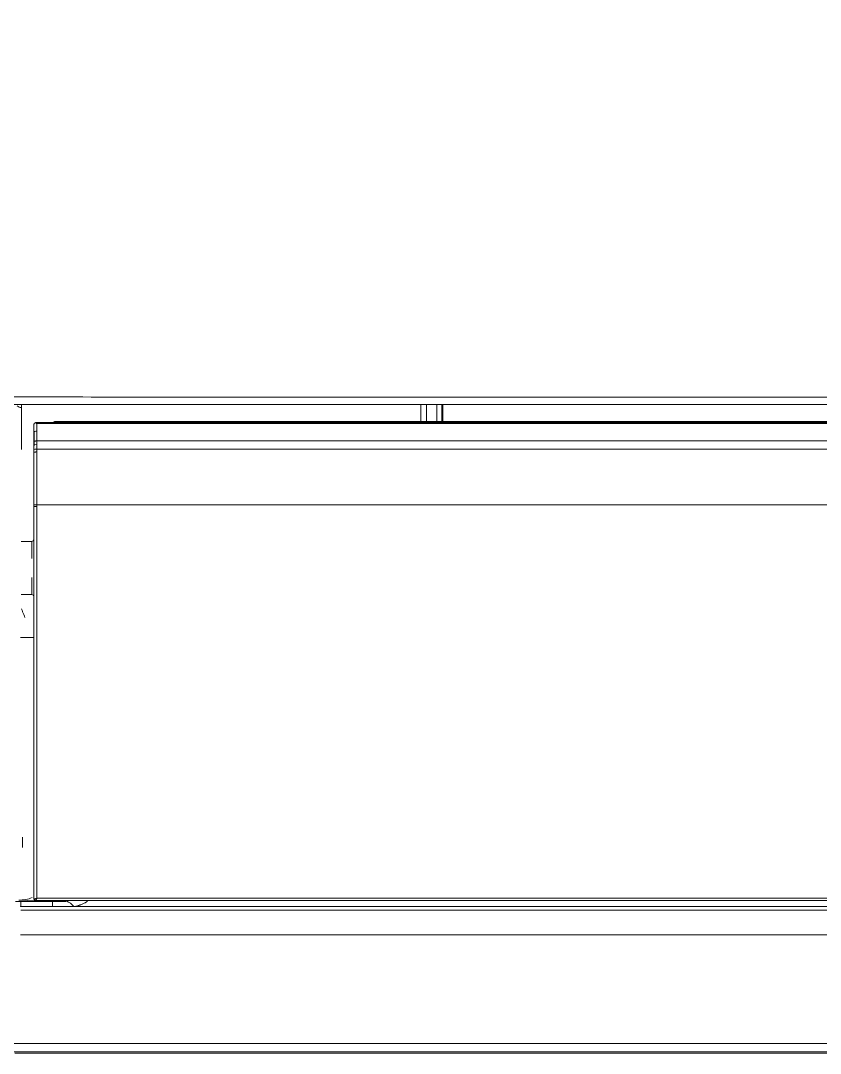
# Model space of a CAD drawing. Header units: inches. Extents: x 405346 to 489838, y -25612 to 14934.
# Drawn here: x 466978.7 to 467106.8, y 3871.2 to 4036.6 of the extents above; entities that cross this region are included whole.
import ezdxf

# ---------------------------------------------------------------- set-up
doc = ezdxf.new("R2010")
doc.units = ezdxf.units.IN
doc.header["$LTSCALE"] = 200
doc.header["$MEASUREMENT"] = 0
doc.layers.add('SS-EQ', color=2, linetype='Continuous', lineweight=20)

# ---------------------------------------------------------------- blocks, each defined once
blk = doc.blocks.new('4way무풍')
at = {"layer": 'SS-EQ'}
for p, q in [((-265.43, -346.78), (-265.43, -353.5)), ((-201.47, -346.29), (-201.47, -349.03)), ((-200.55, -346.29), (-200.55, -349.03)), ((-198.89, -346.29), (-198.89, -349.03)), ((-198.07, -346.29), (-198.07, -349.03)), ((-197.93, -349.03), (-197.93, -346.29)), ((260.06, -349.03), (-260.06, -349.03)), ((-260.06, -349.03), (260.06, -349.03)), ((-260.06, -349.03), (-260.06, -349.03)), ((-263.46, -349.59), (-263.46, -349.58)), ((-263.46, -349.6), (-263.46, -349.59)), ((-263.41, -350.71), (-263.46, -350.31)), ((262.99, -349.15), (-262.99, -349.15)), ((-262.97, -349.34), (262.97, -349.34)), ((-263.41, -352.8), (-263.46, -352.42)), ((-263.42, -353.95), (-263.46, -353.6)), ((-262.94, -353.43), (262.94, -353.43)), ((-263.46, -356.85), (-263.46, -355.15)), ((-263.46, -361.1), (-263.46, -358.73)), ((-263.42, -362.6), (-263.46, -362.29)), ((-262.95, -362.36), (262.95, -362.36)), ((-263.74, -368.23), (-265.45, -368.24)), ((-263.74, -370.97), (-263.74, -368.23)), ((-263.74, -376.75), (-263.74, -374)), ((-265.47, -376.74), (-263.74, -376.75)), ((-263.46, -383.35), (-263.46, -375.76)), ((-263.46, -383.63), (-265.58, -383.63)), ((-263.46, -387.74), (-263.46, -385.15)), ((-265.24, -417.24), (-265.24, -415.59)), ((-263.46, -425.07), (-263.46, -425.24)), ((-260.44, -425.92), (-266.38, -425.92)), ((-266.38, -425.93), (-265.49, -425.93)), ((-260.44, -425.92), (-265.84, -425.68)), ((-263.46, -425.24), (-263.46, -425.3)), ((-263.44, -425.39), (-263.45, -425.36)), ((-263.13, -425.73), (263.13, -425.73)), ((-262.95, -425.39), (262.95, -425.39)), ((-260.44, -426.73), (-260.44, -425.92)), ((-257.01, -426.73), (-260.44, -426.73)), ((0, -426.73), (-257.01, -426.73)), ((0, -431.26), (-265.55, -431.26))]:
    blk.add_line(p, q, dxfattribs=at)
for centre, start, end in [((-263.74, -367.94), 270.5, 0), ((-263.74, -377.03), 0, 89.5)]:
    blk.add_arc(centre, 0.284, start, end, dxfattribs=at)
for centre, major_axis, ratio, start_param, end_param in [((-265.42, -345.83), (-0.671, -0.671), 0.998783, 0, 0.775553), ((-262.94, -350.72), (-0.474, -0.001), 0.369323, 4.71164, 6.208086), ((-262.94, -353.5), (-0.474, 0.001), 0.14868, 4.712815, 6.218875), ((-262.94, -352.8), (-0.474, 0.002), 0.20997, 4.713129, 6.215635), ((-262.95, -362.33), (-0.474, 0), 0.058025, 0.056515, 1.570818), ((-262.95, -362.6), (-0.474, 0), 0.06069, 0.056356, 1.570805), ((-266.02, -420.94), (-5.64, 0.25), 0.839678, 1.639142, 2.032961), ((-257.01, -435.1), (1.83, -9.3), 0.341846, 2.618687, 2.933696)]:
    blk.add_ellipse(centre, major_axis=major_axis, ratio=ratio, start_param=start_param, end_param=end_param, dxfattribs=at)
for points, knots in [([(-0.03, -346.29), (-6.97, -346.29), (-13.91, -346.29), (-27.78, -346.29), (-34.72, -346.29), (-55.53, -346.29), (-69.4, -346.29), (-97.15, -346.29), (-111.03, -346.29), (-138.77, -346.29), (-152.65, -346.29), (-180.4, -346.29), (-194.27, -346.29), (-215.08, -346.29), (-222.02, -346.29), (-235.89, -346.29), (-242.83, -346.29), (-253.24, -346.29), (-256.7, -346.29), (-263.64, -346.29), (-267.11, -346.29), (-272.31, -346.29), (-274.05, -346.29), (-276.65, -346.29), (-277.52, -346.29), (-279.25, -346.29), (-280.12, -346.29), (-281.42, -346.29), (-281.85, -346.29), (-282.72, -346.29), (-283.15, -346.29), (-283.8, -346.29), (-284.02, -346.29), (-284.45, -346.29), (-284.67, -346.29), (-285.1, -346.29), (-285.32, -346.29), (-285.75, -346.29), (-285.97, -346.29), (-286.62, -346.28), (-287.05, -346.27), (-287.92, -346.23), (-288.35, -346.21), (-289.65, -346.13), (-290.52, -346.06), (-291.82, -345.93), (-292.25, -345.88), (-292.9, -345.8), (-293.12, -345.77), (-293.55, -345.71), (-294.63, -345.56), (-295.7, -345.38), (-298.25, -344.9), (-299.93, -344.5), (-302.42, -343.81), (-304.06, -343.31), (-305.69, -342.75), (-308.12, -341.84), (-309.71, -341.17), (-311.48, -340.34), (-311.68, -340.24), (-312.07, -340.05), (-312.26, -339.96), (-312.85, -339.66), (-313.24, -339.46), (-314.39, -338.86), (-315.91, -338.02), (-317.38, -337.12), (-318.84, -336.19), (-319.55, -335.71), (-320.96, -334.72), (-322.35, -333.71), (-324.37, -332.09), (-326.32, -330.39), (-327.58, -329.2), (-328.35, -328.43), (-328.59, -328.2), (-328.82, -327.97), (-328.97, -327.82), (-329.04, -327.74), (-329.42, -327.35), (-329.72, -327.03), (-330.61, -326.07), (-331.76, -324.78), (-333.4, -322.77), (-334.43, -321.39), (-335.93, -319.29), (-336.87, -317.85), (-338.2, -315.63), (-339.05, -314.12), (-339.84, -312.58), (-340.31, -311.6), (-340.45, -311.31), (-340.59, -311.01), (-340.68, -310.81), (-340.73, -310.71), (-340.96, -310.22), (-341.14, -309.82), (-341.65, -308.62), (-342.31, -307.02), (-343.19, -304.58), (-343.7, -302.94), (-344.42, -300.46), (-344.83, -298.79), (-345.34, -296.25), (-345.49, -295.4), (-345.76, -293.69), (-345.87, -292.83), (-345.99, -291.75), (-346.02, -291.53), (-346.06, -291.1), (-346.08, -290.88), (-346.14, -290.23), (-346.18, -289.8), (-346.24, -288.93), (-346.26, -288.49), (-346.31, -287.62), (-346.32, -287.19), (-346.34, -286.54), (-346.35, -286.32), (-346.35, -285.89), (-346.36, -285.67), (-346.36, -285.23), (-346.36, -285.02), (-346.36, -284.58), (-346.36, -284.37), (-346.36, -283.71), (-346.36, -283.28), (-346.36, -282.41), (-346.36, -281.98), (-346.36, -280.67), (-346.36, -279.8), (-346.36, -278.07), (-346.36, -277.2), (-346.36, -274.59), (-346.36, -272.85), (-346.36, -264.16), (-346.36, -257.21), (-346.36, -236.36), (-346.36, -222.45), (-346.36, -194.65), (-346.36, -180.74), (-346.36, -152.94), (-346.36, -139.03), (-346.36, -111.23), (-346.36, -69.52), (-346.36, -27.81), (-346.36, 0)], [0, 0, 0, 0, 0.03125, 0.03125, 0.0625, 0.0625, 0.125, 0.125, 0.1875, 0.1875, 0.25, 0.25, 0.3125, 0.3125, 0.34375, 0.34375, 0.375, 0.375, 0.390625, 0.390625, 0.40625, 0.40625, 0.414063, 0.414063, 0.417969, 0.417969, 0.421875, 0.421875, 0.423828, 0.423828, 0.425781, 0.425781, 0.426758, 0.426758, 0.427734, 0.427734, 0.428711, 0.428711, 0.429688, 0.429688, 0.431641, 0.431641, 0.433594, 0.433594, 0.4375, 0.4375, 0.439453, 0.439453, 0.44043, 0.44043, 0.441406, 0.445313, 0.445313, 0.453125, 0.453125, 0.457031, 0.460938, 0.460938, 0.46875, 0.46875, 0.469727, 0.469727, 0.470703, 0.470703, 0.472656, 0.472656, 0.476563, 0.480469, 0.480469, 0.484375, 0.484375, 0.488281, 0.492188, 0.496094, 0.5, 0.5, 0.500977, 0.501465, 0.501465, 0.501953, 0.501953, 0.503906, 0.503906, 0.507813, 0.511719, 0.515625, 0.515625, 0.523438, 0.523438, 0.527344, 0.53125, 0.53125, 0.532227, 0.532715, 0.532715, 0.533203, 0.533203, 0.535156, 0.535156, 0.539063, 0.542969, 0.546875, 0.546875, 0.554688, 0.554688, 0.558594, 0.558594, 0.5625, 0.5625, 0.563477, 0.563477, 0.564453, 0.564453, 0.566406, 0.566406, 0.568359, 0.568359, 0.570313, 0.570313, 0.571289, 0.571289, 0.572266, 0.572266, 0.573242, 0.573242, 0.574219, 0.574219, 0.576172, 0.576172, 0.578125, 0.578125, 0.582031, 0.582031, 0.585938, 0.585938, 0.59375, 0.59375, 0.625, 0.625, 0.6875, 0.6875, 0.75, 0.75, 0.8125, 0.8125, 0.875, 1, 1, 1, 1]), ([(-345.16, 0), (-345.16, -27.72), (-345.16, -69.3), (-345.16, -110.88), (-345.16, -138.6), (-345.16, -152.46), (-345.16, -180.18), (-345.16, -194.04), (-345.15, -221.76), (-345.15, -235.62), (-345.15, -256.41), (-345.15, -263.34), (-345.14, -272), (-345.14, -273.73), (-345.14, -276.33), (-345.14, -277.2), (-345.14, -278.93), (-345.14, -279.8), (-345.14, -281.1), (-345.14, -281.53), (-345.14, -282.4), (-345.14, -282.83), (-345.14, -283.69), (-345.14, -284.13), (-345.14, -284.78), (-345.14, -284.99), (-345.14, -285.43), (-345.13, -285.64), (-345.12, -286.29), (-345.11, -286.73), (-345.08, -287.59), (-345.06, -288.03), (-345.01, -288.89), (-344.98, -289.32), (-344.93, -289.97), (-344.9, -290.3), (-344.87, -290.62), (-344.85, -290.84), (-344.84, -290.95), (-344.74, -291.92), (-344.63, -292.78), (-344.38, -294.49), (-344.24, -295.34), (-343.75, -297.88), (-343.36, -299.55), (-342.67, -302.02), (-342.17, -303.67), (-341.31, -306.1), (-340.67, -307.7), (-340.16, -308.9), (-339.9, -309.49), (-339.63, -310.09), (-339.45, -310.48), (-339.35, -310.68), (-338.89, -311.66), (-338.5, -312.43), (-337.68, -313.95), (-337.26, -314.71), (-336.39, -316.19), (-335.94, -316.92), (-335.01, -318.36), (-334.53, -319.07), (-333.53, -320.47), (-332.51, -321.85), (-330.88, -323.85), (-329.74, -325.14), (-328.85, -326.1), (-328.55, -326.41), (-328.18, -326.8), (-328.1, -326.88), (-327.95, -327.04), (-327.72, -327.27), (-327.49, -327.5), (-326.72, -328.26), (-325.47, -329.45), (-323.52, -331.15), (-321.5, -332.76), (-320.12, -333.77), (-318.71, -334.75), (-318, -335.22), (-316.55, -336.15), (-315.81, -336.59), (-314.31, -337.45), (-313.56, -337.87), (-312.59, -338.37), (-312.31, -338.52), (-312.01, -338.67), (-311.82, -338.76), (-311.72, -338.81), (-311.23, -339.05), (-310.84, -339.24), (-309.67, -339.79), (-308.88, -340.14), (-307.28, -340.8), (-305.68, -341.43), (-303.24, -342.26), (-301.6, -342.74), (-299.11, -343.42), (-297.44, -343.8), (-294.89, -344.26), (-294.03, -344.39), (-292.96, -344.54), (-292.74, -344.57), (-292.31, -344.63), (-291.66, -344.7), (-291.02, -344.77), (-289.72, -344.89), (-288.86, -344.95), (-287.56, -345.02), (-287.13, -345.04), (-286.48, -345.05), (-286.26, -345.06), (-285.83, -345.07), (-285.62, -345.07), (-285.18, -345.07), (-284.97, -345.07), (-284.53, -345.07), (-284.32, -345.08), (-283.67, -345.08), (-283.24, -345.08), (-282.59, -345.08), (-282.37, -345.08), (-281.94, -345.08), (-281.72, -345.08), (-281.08, -345.08), (-280.64, -345.08), (-279.35, -345.08), (-278.48, -345.08), (-276.75, -345.08), (-275.89, -345.08), (-273.29, -345.08), (-271.56, -345.08), (-262.92, -345.08), (-256, -345.08), (-242.16, -345.09), (-235.24, -345.09), (-221.41, -345.09), (-214.49, -345.09), (-193.74, -345.09), (-179.9, -345.09), (-152.23, -345.1), (-138.39, -345.1), (-110.72, -345.1), (-96.88, -345.1), (-69.21, -345.1), (-55.38, -345.1), (-34.62, -345.1), (-27.7, -345.1), (-13.87, -345.1), (-6.95, -345.1), (-0.03, -345.1)], [0, 0, 0, 0, 0.125, 0.1875, 0.1875, 0.25, 0.25, 0.3125, 0.3125, 0.375, 0.375, 0.40625, 0.40625, 0.414063, 0.414063, 0.417969, 0.417969, 0.421875, 0.421875, 0.423828, 0.423828, 0.425781, 0.425781, 0.427734, 0.427734, 0.428711, 0.428711, 0.429688, 0.429688, 0.431641, 0.431641, 0.433594, 0.433594, 0.435547, 0.435547, 0.436523, 0.437012, 0.437012, 0.4375, 0.4375, 0.441406, 0.441406, 0.445313, 0.445313, 0.453125, 0.453125, 0.457031, 0.460938, 0.464844, 0.464844, 0.466797, 0.467773, 0.467773, 0.46875, 0.46875, 0.472656, 0.472656, 0.476563, 0.476563, 0.480469, 0.480469, 0.484375, 0.484375, 0.488281, 0.492188, 0.496094, 0.496094, 0.498047, 0.498047, 0.498535, 0.498535, 0.499023, 0.5, 0.5, 0.503906, 0.507813, 0.511719, 0.515625, 0.515625, 0.519531, 0.519531, 0.523438, 0.523438, 0.527344, 0.527344, 0.52832, 0.528809, 0.528809, 0.529297, 0.529297, 0.53125, 0.53125, 0.535156, 0.535156, 0.539063, 0.542969, 0.546875, 0.546875, 0.554688, 0.554688, 0.558594, 0.558594, 0.55957, 0.55957, 0.560547, 0.5625, 0.5625, 0.566406, 0.566406, 0.568359, 0.568359, 0.569336, 0.569336, 0.570313, 0.570313, 0.571289, 0.571289, 0.572266, 0.572266, 0.574219, 0.574219, 0.575195, 0.575195, 0.576172, 0.576172, 0.578125, 0.578125, 0.582031, 0.582031, 0.585938, 0.585938, 0.59375, 0.59375, 0.625, 0.625, 0.65625, 0.65625, 0.6875, 0.6875, 0.75, 0.75, 0.8125, 0.8125, 0.875, 0.875, 0.9375, 0.9375, 0.96875, 0.96875, 1, 1, 1, 1]), ([(-265.42, -346.3), (-265.43, -346.3), (-265.43, -346.31), (-265.43, -346.32), (-265.43, -346.32), (-265.43, -346.33), (-265.43, -346.34), (-265.43, -346.36), (-265.43, -346.37), (-265.43, -346.4), (-265.43, -346.41), (-265.43, -346.43), (-265.43, -346.44), (-265.43, -346.47), (-265.43, -346.49), (-265.43, -346.53), (-265.43, -346.54), (-265.43, -346.57), (-265.43, -346.6), (-265.43, -346.63), (-265.43, -346.66), (-265.43, -346.67), (-265.43, -346.72), (-265.43, -346.75), (-265.43, -346.78)], [0, 0, 0, 0, 0.125, 0.125, 0.1875, 0.1875, 0.25, 0.25, 0.375, 0.375, 0.4375, 0.4375, 0.5, 0.5, 0.625, 0.625, 0.6875, 0.6875, 0.75, 0.8125, 0.8125, 0.875, 0.875, 1, 1, 1, 1]), ([(-260.06, -349.03), (-260.08, -349.03), (-260.14, -349.03), (-260.22, -349.07), (-260.27, -349.12), (-260.29, -349.15), (-260.29, -349.15)], [0, 0, 0, 0, 0.288906, 0.634932, 0.918339, 1, 1, 1, 1]), ([(-260.06, -349.03), (-260.07, -349.03), (-260.07, -349.03), (-260.08, -349.04), (-260.09, -349.04), (-260.1, -349.04), (-260.1, -349.04), (-260.11, -349.04), (-260.12, -349.04), (-260.13, -349.05), (-260.14, -349.05), (-260.15, -349.05), (-260.16, -349.06), (-260.17, -349.06), (-260.17, -349.07), (-260.18, -349.07), (-260.19, -349.08), (-260.2, -349.09), (-260.21, -349.1), (-260.22, -349.11), (-260.22, -349.12), (-260.23, -349.13), (-260.23, -349.14), (-260.23, -349.15), (-260.23, -349.15)], [0, 0, 0, 0, 0.040923, 0.040923, 0.081846, 0.081846, 0.12277, 0.12277, 0.163693, 0.163693, 0.245539, 0.245539, 0.327385, 0.327385, 0.409232, 0.409232, 0.491078, 0.491078, 0.654771, 0.654771, 0.818463, 0.818463, 0.982156, 1, 1, 1, 1]), ([(-263.46, -349.58), (-263.46, -349.55), (-263.46, -349.52), (-263.45, -349.48), (-263.44, -349.47), (-263.44, -349.44), (-263.43, -349.43), (-263.41, -349.39), (-263.4, -349.37), (-263.37, -349.33), (-263.36, -349.32), (-263.34, -349.3), (-263.33, -349.29), (-263.3, -349.26), (-263.28, -349.24), (-263.24, -349.22), (-263.22, -349.21), (-263.2, -349.2), (-263.17, -349.18), (-263.14, -349.17), (-263.11, -349.17), (-263.09, -349.16), (-263.05, -349.15), (-263.02, -349.15), (-262.99, -349.15)], [0, 0, 0, 0, 0.125, 0.125, 0.1875, 0.1875, 0.25, 0.25, 0.375, 0.375, 0.4375, 0.4375, 0.5, 0.5, 0.625, 0.625, 0.6875, 0.6875, 0.75, 0.8125, 0.8125, 0.875, 0.875, 1, 1, 1, 1]), ([(-263.46, -349.58), (-263.46, -349.64), (-263.46, -349.7), (-263.46, -349.77), (-263.46, -349.79), (-263.46, -349.82), (-263.46, -349.86), (-263.46, -349.94), (-263.46, -350), (-263.46, -350.05), (-263.46, -350.07), (-263.46, -350.1), (-263.46, -350.11), (-263.46, -350.19), (-263.46, -350.25), (-263.46, -350.31)], [0, 0, 0, 0, 0.25, 0.25, 0.3125, 0.3125, 0.375, 0.5, 0.625, 0.625, 0.6875, 0.6875, 0.75, 0.75, 1, 1, 1, 1]), ([(-263.41, -350.71), (-263.41, -350.66), (-263.41, -350.6), (-263.41, -350.5), (-263.41, -350.45), (-263.42, -350.34), (-263.42, -350.29), (-263.42, -350.19), (-263.42, -350.13), (-263.43, -350.03), (-263.43, -349.98), (-263.43, -349.93), (-263.43, -349.91), (-263.44, -349.89), (-263.44, -349.88), (-263.44, -349.85), (-263.44, -349.82), (-263.44, -349.76), (-263.45, -349.72), (-263.45, -349.68), (-263.45, -349.67), (-263.45, -349.66), (-263.45, -349.65), (-263.45, -349.63), (-263.46, -349.62), (-263.46, -349.61), (-263.46, -349.6), (-263.46, -349.6), (-263.46, -349.6), (-263.46, -349.6), (-263.46, -349.6)], [0, 0, 0, 0, 0.125, 0.125, 0.25, 0.25, 0.375, 0.375, 0.5, 0.5, 0.625, 0.625, 0.65625, 0.65625, 0.6875, 0.6875, 0.75, 0.75, 0.875, 0.875, 0.90625, 0.90625, 0.9375, 0.9375, 0.96875, 0.984375, 0.992188, 0.996094, 0.996094, 1, 1, 1, 1]), ([(-263.41, -352.24), (-263.41, -351.98), (-263.41, -351.72), (-263.41, -351.34), (-263.41, -351.21), (-263.41, -351.02), (-263.41, -350.96), (-263.41, -350.84), (-263.41, -350.77), (-263.41, -350.71)], [0, 0, 0, 0, 0.5, 0.5, 0.75, 0.75, 0.875, 0.875, 1, 1, 1, 1]), ([(-262.99, -349.15), (-262.99, -349.15), (-263, -349.15), (-263.02, -349.16), (-263.02, -349.16), (-263.03, -349.16), (-263.03, -349.16), (-263.04, -349.17), (-263.05, -349.17), (-263.06, -349.18), (-263.06, -349.18), (-263.06, -349.18), (-263.06, -349.18), (-263.07, -349.19), (-263.07, -349.2), (-263.08, -349.21), (-263.08, -349.21), (-263.08, -349.23), (-263.08, -349.24), (-263.08, -349.25), (-263.08, -349.25), (-263.07, -349.26), (-263.07, -349.27), (-263.07, -349.28), (-263.06, -349.29), (-263.05, -349.31), (-263.04, -349.31), (-263.04, -349.32), (-263.03, -349.32), (-263.03, -349.32), (-263.03, -349.33), (-263.02, -349.33), (-263.02, -349.33), (-263.01, -349.33), (-263, -349.33), (-263, -349.34), (-262.99, -349.34), (-262.98, -349.34), (-262.98, -349.34), (-262.97, -349.34)], [0, 0, 0, 0, 0.0625, 0.0625, 0.09375, 0.09375, 0.125, 0.125, 0.1875, 0.1875, 0.21875, 0.21875, 0.25, 0.25, 0.3125, 0.3125, 0.375, 0.375, 0.5, 0.5, 0.5625, 0.5625, 0.625, 0.625, 0.75, 0.75, 0.8125, 0.8125, 0.84375, 0.84375, 0.875, 0.875, 0.90625, 0.90625, 0.9375, 0.9375, 0.96875, 0.96875, 1, 1, 1, 1]), ([(-262.97, -349.34), (-262.97, -349.38), (-262.97, -349.42), (-262.97, -349.5), (-262.96, -349.55), (-262.96, -349.61), (-262.96, -349.62), (-262.96, -349.64), (-262.96, -349.68), (-262.96, -349.77), (-262.95, -349.84), (-262.95, -349.95), (-262.95, -350), (-262.94, -350.11), (-262.94, -350.16), (-262.94, -350.33), (-262.94, -350.44), (-262.94, -350.55)], [0, 0, 0, 0, 0.125, 0.125, 0.25, 0.25, 0.28125, 0.28125, 0.3125, 0.375, 0.5, 0.5, 0.625, 0.625, 0.75, 0.75, 1, 1, 1, 1]), ([(-262.94, -350.55), (-262.94, -350.68), (-262.94, -350.81), (-262.94, -351.07), (-262.94, -351.2), (-262.94, -351.59), (-262.94, -351.86), (-262.94, -352.12)], [0, 0, 0, 0, 0.25, 0.25, 0.5, 0.5, 1, 1, 1, 1]), ([(-263.41, -352.24), (-263.41, -352.23), (-263.4, -352.22), (-263.39, -352.21), (-263.38, -352.2), (-263.35, -352.19), (-263.34, -352.18), (-263.3, -352.17), (-263.28, -352.16), (-263.24, -352.15), (-263.22, -352.15), (-263.17, -352.14), (-263.14, -352.13), (-263.09, -352.13), (-263.06, -352.13), (-263, -352.12), (-262.97, -352.12), (-262.94, -352.12)], [0, 0, 0, 0, 0.125, 0.125, 0.25, 0.25, 0.375, 0.375, 0.5, 0.5, 0.625, 0.625, 0.75, 0.75, 0.875, 0.875, 1, 1, 1, 1]), ([(-263.41, -352.8), (-263.41, -352.7), (-263.41, -352.61), (-263.41, -352.42), (-263.41, -352.33), (-263.41, -352.24)], [0, 0, 0, 0, 0.5, 0.5, 1, 1, 1, 1]), ([(-263.42, -353.95), (-263.41, -353.94), (-263.41, -353.94), (-263.4, -353.93), (-263.4, -353.93), (-263.39, -353.93), (-263.38, -353.93), (-263.37, -353.92), (-263.36, -353.92), (-263.35, -353.92), (-263.35, -353.92), (-263.35, -353.92), (-263.35, -353.92), (-263.35, -353.92), (-263.35, -353.92), (-263.35, -353.92), (-263.34, -353.92), (-263.33, -353.91), (-263.31, -353.91), (-263.29, -353.91), (-263.25, -353.9), (-263.22, -353.9), (-263.18, -353.9), (-263.15, -353.89), (-263.1, -353.89), (-263.07, -353.89), (-263.01, -353.89), (-262.98, -353.89), (-262.94, -353.89)], [0, 0, 0, 0, 0.125, 0.125, 0.1875, 0.1875, 0.25, 0.25, 0.3125, 0.3125, 0.316406, 0.318359, 0.318359, 0.320312, 0.320312, 0.328125, 0.34375, 0.375, 0.375, 0.5, 0.5, 0.625, 0.625, 0.75, 0.75, 0.875, 0.875, 1, 1, 1, 1]), ([(-263.42, -362.33), (-263.42, -361.63), (-263.42, -360.93), (-263.42, -359.88), (-263.42, -359.53), (-263.42, -358.83), (-263.42, -358.48), (-263.42, -357.78), (-263.42, -357.43), (-263.42, -356.73), (-263.42, -356.38), (-263.42, -355.69), (-263.42, -355.34), (-263.42, -354.82), (-263.42, -354.56), (-263.42, -354.29), (-263.42, -354.12), (-263.42, -354.03), (-263.42, -353.95)], [0, 0, 0, 0, 0.25, 0.25, 0.375, 0.375, 0.5, 0.5, 0.625, 0.625, 0.75, 0.75, 0.875, 0.875, 0.9375, 0.96875, 0.96875, 1, 1, 1, 1]), ([(-262.94, -353.89), (-262.94, -354.24), (-262.94, -354.59), (-262.94, -355.29), (-262.94, -355.64), (-262.95, -356.35), (-262.95, -356.7), (-262.95, -357.41), (-262.95, -357.76), (-262.95, -358.47), (-262.95, -358.82), (-262.95, -359.53), (-262.95, -359.88), (-262.95, -360.94), (-262.95, -361.65), (-262.95, -362.36)], [0, 0, 0, 0, 0.125, 0.125, 0.25, 0.25, 0.375, 0.375, 0.5, 0.5, 0.625, 0.625, 0.75, 0.75, 1, 1, 1, 1]), ([(-263.46, -372.23), (-263.46, -371.56), (-263.46, -368.25), (-263.46, -364.94), (-263.46, -362.29)], [0, 0, 0, 0, 0.203489, 1, 1, 1, 1]), ([(-263.42, -425.37), (-263.42, -425.04), (-263.42, -424.72), (-263.42, -424.08), (-263.42, -423.76), (-263.42, -422.79), (-263.42, -420.86), (-263.42, -416.35), (-263.42, -411.18), (-263.42, -407.3), (-263.42, -404.71), (-263.42, -403.41), (-263.42, -399.51), (-263.42, -396.91), (-263.42, -391.69), (-263.42, -389.07), (-263.42, -385.79), (-263.42, -385.13), (-263.42, -383.82), (-263.42, -383.16), (-263.42, -381.18), (-263.42, -379.86), (-263.42, -375.9), (-263.42, -373.26), (-263.42, -369.94), (-263.42, -369.27), (-263.42, -367.94), (-263.42, -367.28), (-263.42, -365.94), (-263.42, -364.94), (-263.42, -363.77), (-263.42, -363.19), (-263.42, -362.9), (-263.42, -362.75), (-263.42, -362.69), (-263.42, -362.65), (-263.42, -362.62), (-263.42, -362.6)], [0, 0, 0, 0, 0.015625, 0.015625, 0.03125, 0.03125, 0.0625, 0.125, 0.25, 0.3125, 0.3125, 0.375, 0.375, 0.5, 0.5, 0.625, 0.625, 0.65625, 0.65625, 0.6875, 0.6875, 0.75, 0.75, 0.875, 0.875, 0.90625, 0.90625, 0.9375, 0.9375, 0.96875, 0.984375, 0.992187, 0.996094, 0.998047, 0.999023, 0.999023, 1, 1, 1, 1]), ([(-262.95, -362.63), (-262.95, -363.97), (-262.95, -365.31), (-262.95, -367.3), (-262.95, -367.97), (-262.95, -369.3), (-262.95, -369.96), (-262.95, -373.28), (-262.95, -375.93), (-262.95, -379.89), (-262.95, -381.21), (-262.95, -383.18), (-262.95, -383.84), (-262.95, -385.16), (-262.95, -385.81), (-262.95, -387.78), (-262.95, -389.09), (-262.95, -391.71), (-262.95, -393.01), (-262.95, -396.93), (-262.95, -399.53), (-262.95, -403.43), (-262.95, -404.73), (-262.95, -407.32), (-262.95, -411.21), (-262.95, -416.37), (-262.95, -420.88), (-262.95, -422.81), (-262.95, -423.78), (-262.95, -424.1), (-262.95, -424.74), (-262.95, -425.06), (-262.95, -425.39)], [0, 0, 0, 0, 0.0625, 0.0625, 0.09375, 0.09375, 0.125, 0.125, 0.25, 0.25, 0.3125, 0.3125, 0.34375, 0.34375, 0.375, 0.375, 0.4375, 0.4375, 0.5, 0.5, 0.625, 0.625, 0.6875, 0.6875, 0.75, 0.875, 0.9375, 0.96875, 0.96875, 0.984375, 0.984375, 1, 1, 1, 1]), ([(-263.46, -383.36), (-263.46, -381.61), (-263.46, -378.08), (-263.46, -374.54), (-263.46, -372.74)], [0, 0, 0, 0, 0.493303, 1, 1, 1, 1]), ([(-265.41, -379.03), (-265.35, -379.18), (-265.29, -379.34), (-265.11, -379.8), (-264.99, -380.1), (-264.86, -380.41)], [0, 0, 0, 0, 0.333608, 0.333608, 1, 1, 1, 1]), ([(-263.46, -425.07), (-263.46, -419.9), (-263.46, -409.54), (-263.46, -397.31), (-263.46, -390.23), (-263.46, -388.39)], [0, 0, 0, 0, 0.425611, 0.851221, 1, 1, 1, 1]), ([(-265.49, -425.93), (-265.49, -425.95), (-265.5, -425.98), (-265.51, -426.07), (-265.52, -426.18), (-265.53, -426.33), (-265.54, -426.52), (-265.54, -426.62), (-265.55, -426.73)], [0, 0, 0, 0, 0.25, 0.25, 0.5, 0.75, 0.75, 1, 1, 1, 1]), ([(-263.42, -425.45), (-263.42, -425.46), (-263.41, -425.46), (-263.4, -425.47), (-263.4, -425.47), (-263.39, -425.47), (-263.38, -425.48), (-263.37, -425.48), (-263.36, -425.48), (-263.34, -425.48), (-263.33, -425.48), (-263.32, -425.48), (-263.31, -425.48), (-263.29, -425.48), (-263.28, -425.48), (-263.24, -425.47), (-263.22, -425.47), (-263.18, -425.46), (-263.17, -425.46), (-263.14, -425.45), (-263.13, -425.45), (-263.09, -425.43), (-263.06, -425.43), (-263.02, -425.41), (-263.01, -425.41), (-262.99, -425.4), (-262.98, -425.4), (-262.96, -425.39), (-262.96, -425.39), (-262.95, -425.39)], [0, 0, 0, 0, 0.125, 0.125, 0.1875, 0.1875, 0.25, 0.25, 0.3125, 0.3125, 0.375, 0.375, 0.4375, 0.4375, 0.5, 0.5, 0.625, 0.625, 0.6875, 0.6875, 0.75, 0.75, 0.875, 0.875, 0.9375, 0.9375, 0.96875, 0.96875, 1, 1, 1, 1]), ([(-263.14, -425.73), (-263.16, -425.73), (-263.18, -425.73), (-263.2, -425.72), (-263.21, -425.72), (-263.23, -425.71), (-263.24, -425.71), (-263.26, -425.7), (-263.28, -425.69), (-263.31, -425.67), (-263.32, -425.66), (-263.35, -425.63), (-263.36, -425.62), (-263.38, -425.59), (-263.38, -425.58), (-263.39, -425.57), (-263.39, -425.56), (-263.4, -425.54), (-263.4, -425.53), (-263.41, -425.52), (-263.41, -425.51), (-263.42, -425.49), (-263.42, -425.48), (-263.42, -425.47), (-263.42, -425.46), (-263.42, -425.46), (-263.42, -425.45), (-263.42, -425.45)], [0, 0, 0, 0, 0.125, 0.125, 0.1875, 0.1875, 0.25, 0.25, 0.375, 0.375, 0.5, 0.5, 0.625, 0.625, 0.6875, 0.6875, 0.75, 0.75, 0.8125, 0.8125, 0.875, 0.875, 0.9375, 0.9375, 0.96875, 0.96875, 1, 1, 1, 1]), ([(-262.95, -425.39), (-262.96, -425.41), (-262.97, -425.43), (-262.99, -425.48), (-263, -425.5), (-263.02, -425.54), (-263.03, -425.56), (-263.04, -425.59), (-263.04, -425.6), (-263.05, -425.61), (-263.06, -425.62), (-263.07, -425.64), (-263.08, -425.66), (-263.09, -425.68), (-263.1, -425.69), (-263.11, -425.71), (-263.12, -425.72), (-263.12, -425.73), (-263.13, -425.73), (-263.13, -425.73)], [0, 0, 0, 0, 0.125, 0.125, 0.25, 0.25, 0.375, 0.375, 0.4375, 0.4375, 0.5, 0.5, 0.625, 0.625, 0.75, 0.75, 0.875, 0.875, 1, 1, 1, 1]), ([(-258.15, -425.87), (-258.25, -425.88), (-258.35, -425.89), (-258.55, -425.9), (-258.64, -425.91), (-258.94, -425.92), (-259.13, -425.92), (-259.51, -425.93), (-259.7, -425.93), (-260.07, -425.93), (-260.25, -425.92), (-260.44, -425.92)], [0, 0, 0, 0, 0.125, 0.125, 0.25, 0.25, 0.5, 0.5, 0.75, 0.75, 1, 1, 1, 1]), ([(-257.01, -426.73), (-256.82, -426.7), (-256.64, -426.65), (-256.36, -426.58), (-256.27, -426.56), (-256.16, -426.52), (-256.14, -426.51), (-256.1, -426.5), (-256.04, -426.48), (-255.8, -426.4), (-255.61, -426.32), (-255.4, -426.21), (-255.29, -426.16), (-255.18, -426.09), (-255.13, -426.06), (-255.1, -426.04), (-255.09, -426.03), (-255.08, -426.03), (-255.08, -426.02), (-255.08, -426.02), (-255.07, -426.02), (-255.07, -426.02)], [0, 0, 0, 0, 0.25, 0.25, 0.375, 0.375, 0.40625, 0.40625, 0.4375, 0.5, 0.75, 0.75, 0.875, 0.9375, 0.96875, 0.984375, 0.992188, 0.996094, 0.998047, 0.998047, 1, 1, 1, 1]), ([(-255.07, -426.02), (-255.02, -425.98), (-254.97, -425.93), (-254.89, -425.86), (-254.86, -425.83), (-254.81, -425.78), (-254.79, -425.76), (-254.78, -425.75), (-254.78, -425.75), (-254.78, -425.75), (-254.77, -425.75), (-254.77, -425.74), (-254.77, -425.74), (-254.77, -425.74), (-254.77, -425.74), (-254.77, -425.74), (-254.77, -425.74)], [0, 0, 0, 0, 0.5, 0.5, 0.75, 0.875, 0.9375, 0.96875, 0.984375, 0.992187, 0.996094, 0.998047, 0.999023, 0.999512, 0.999512, 1, 1, 1, 1])]:
    blk.add_open_spline(points, degree=3, knots=knots, dxfattribs=at)
for points, degree in [([(-263.46, -349.58), (-263.46, -349.58), (-263.46, -349.58), (-263.46, -349.58)], 3), ([(-263.46, -350.31), (-263.46, -350.87), (-263.46, -351.43), (-263.46, -352.01)], 3), ([(-263.46, -352.42), (-263.46, -352.2), (-263.46, -352.01)], 2), ([(-262.94, -352.12), (262.94, -352.12)], 1), ([(-262.94, -352.12), (-262.94, -352.32), (-262.94, -352.51), (-262.94, -352.7)], 3), ([(-263.46, -352.61), (-263.46, -352.52), (-263.46, -352.42)], 2), ([(-263.46, -353.6), (-263.46, -353.27), (-263.46, -352.94), (-263.46, -352.61)], 3), ([(-263.46, -353.6), (-263.46, -355.07), (-263.46, -356.55), (-263.46, -358.04)], 3), ([(-263.42, -353.49), (-263.42, -353.26), (-263.41, -353.03), (-263.41, -352.8)], 3), ([(-263.42, -353.95), (-263.42, -353.8), (-263.42, -353.64), (-263.42, -353.49)], 3), ([(-262.94, -352.7), (-262.94, -352.94), (-262.94, -353.19), (-262.94, -353.43)], 3), ([(-262.94, -353.43), (-262.94, -353.58), (-262.94, -353.73), (-262.94, -353.89)], 3), ([(-263.46, -358.04), (-263.46, -358.04), (-263.46, -358.04), (-263.46, -358.04)], 3), ([(-263.46, -358.73), (-263.46, -358.39), (-263.46, -358.04)], 2), ([(-263.46, -358.73), (-263.46, -358.74), (-263.46, -358.74), (-263.46, -358.74)], 3), ([(-263.46, -358.74), (-263.46, -359.92), (-263.46, -361.11), (-263.46, -362.29)], 3), ([(-263.42, -362.6), (-263.42, -362.51), (-263.42, -362.42), (-263.42, -362.33)], 3), ([(-262.95, -362.36), (-262.95, -362.45), (-262.95, -362.54), (-262.95, -362.63)], 3), ([(-263.46, -372.74), (-263.46, -372.49), (-263.46, -372.23)], 2), ([(-263.46, -383.95), (-263.46, -383.65), (-263.46, -383.35)], 2), ([(-263.46, -387.74), (-263.46, -386.48), (-263.46, -385.22), (-263.46, -383.96)], 3), ([(-263.46, -388.39), (-263.46, -388.07), (-263.46, -387.74)], 2), ([(-265.55, -426.73), (-263.84, -426.73), (-262.14, -426.73), (-260.44, -426.73)], 3), ([(-263.45, -425.36), (-263.45, -425.34), (-263.45, -425.32), (-263.46, -425.3)], 3), ([(-263.46, -425.3), (-263.44, -425.35), (-263.43, -425.39), (-263.42, -425.43)], 3), ([(-263.44, -425.4), (-263.41, -425.51)], 1), ([(-263.42, -425.43), (-263.42, -425.37)], 1), ([(-263.42, -425.45), (-263.42, -425.44), (-263.42, -425.44), (-263.42, -425.43)], 3), ([(-263.13, -425.73), (-263.13, -425.73), (-263.14, -425.73), (-263.14, -425.73)], 3), ([(0, -427.29), (-88.51, -427.29), (-177.03, -427.29), (-265.54, -427.29)], 3), ([(268.67, -448.66), (89.56, -448.66), (-89.56, -448.66), (-268.67, -448.66)], 3), ([(268.67, -450), (-268.67, -450)], 1), ([(-266.49, -450.23), (266.49, -450.23)], 1)]:
    blk.add_open_spline(points, degree=degree, dxfattribs=at)

msp = doc.modelspace()

# ---------------------------------------------------------------- block references
msp.add_blockref('4way무풍', (467244.27, 4321.43))

doc.saveas('drawing.dxf')
